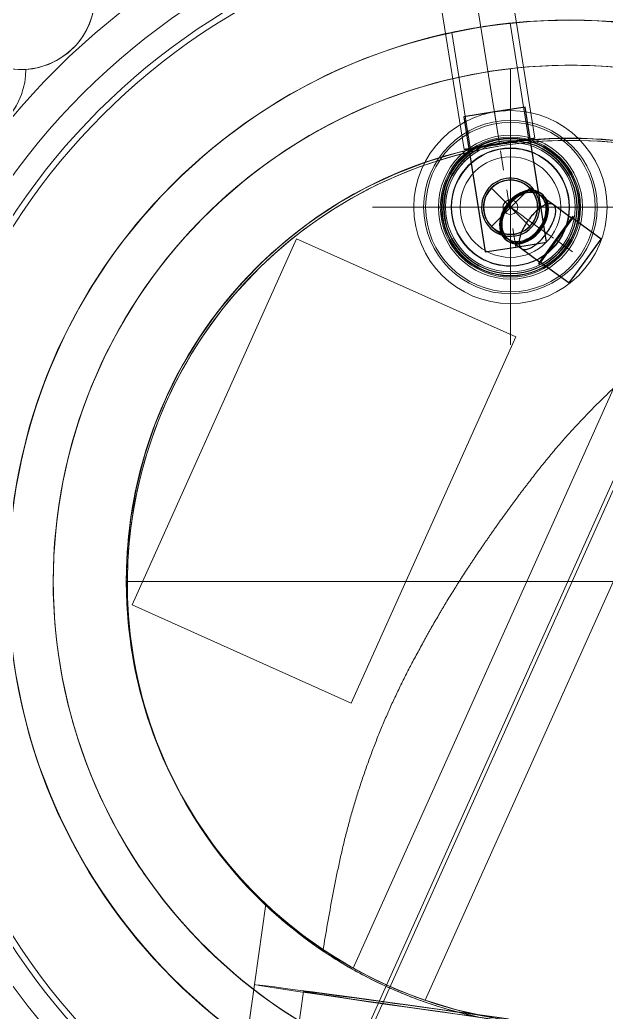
# Model space of a CAD drawing. Header units: metres. Extents: x 1753726 to 1755216, y 5920592 to 5921703.
# Drawn here: x 1754039.83 to 1754042.81, y 5920912.97 to 5920918.01 of the extents above; entities that cross this region are included whole.
import ezdxf

# ---------------------------------------------------------------- set-up
doc = ezdxf.new("R2010")
doc.units = ezdxf.units.M
for name, pattern in [('CENTER', [50.8, 31.75, -6.35, 6.35, -6.35]), ('Centre', [0.01, 0.006, -0.00125, 0.0015, -0.00125]), ('HIDDEN2', [4.7625, 3.175, -1.5875])]:
    doc.linetypes.add(name, pattern=pattern)
for name, color, linetype, lineweight in [('A-DETL-____-OTLN', 2, 'Continuous', 9), ('A-FLOR-____-OTLN', 9, 'Continuous', 9), ('A-GENM-____-OTLN', 4, 'Continuous', 9), ('A-WALL-____-OTLN', 2, 'Continuous', 9), ('M-HVAC-DUCT-CNTR', 70, 'Centre', 9), ('M-HVAC-DUCT-OTLN', 70, 'Continuous', 25), ('P-PIPE-____-CNTR', 1, 'CENTER', 9), ('P-PIPE-____-OTLN', 6, 'HIDDEN2', 18), ('S-BEAM-____-OTLN', 7, 'Continuous', 9), ('S-FNDN-____-OTLN', 7, 'Continuous', 9)]:
    doc.layers.add(name, color=color, linetype=linetype, lineweight=lineweight)

# ---------------------------------------------------------------- blocks, each defined once
blk = doc.blocks.new('308492-ARUP-TUTB-MOD-0001_rvt-1-X-ARUP-GL-HERNE_BAY_ALIGNMENT')
at = {"layer": 'P-PIPE-____-CNTR'}
blk.add_line((1754042.2645, 5920917.3808), (1754029.224, 5920998.5788), dxfattribs=at)
blk.add_line((1754042.2645, 5920917.3808), (1754029.224, 5920998.5788), dxfattribs=at)
at = {"layer": 'P-PIPE-____-OTLN'}
for p, q in [((1754042.4438, 5920917.4095), (1754029.4032, 5920998.6076)), ((1754029.0448, 5920998.55), (1754042.0853, 5920917.352)), ((1754041.0218, 5920913.1121), (1754035.0779, 5920870.7307)), ((1754041.2694, 5920913.0774), (1754035.3255, 5920870.696))]:
    blk.add_line(p, q, dxfattribs=at)
for centre, major_axis, ratio, start_param, end_param in [((1754042.2645, 5920917.3808), (0.1792, 0.0288), 0.018974, 1.570796, 3.141593), ((1754042.2645, 5920917.3808), (0.1792, 0.0288), 0.018974, 3.141593, 4.712389), ((1754042.2645, 5920917.3808), (0.1792, 0.0288), 0.018974, 0, 1.570796), ((1754042.2645, 5920917.3808), (0.1792, 0.0288), 0.018974, 4.712389, 6.283185), ((1754042.3092, 5920912.9316), (-1.2874, 0.1806), 0.005, 0, 1.570796), ((1754042.3092, 5920912.9316), (-1.2874, 0.1806), 0.005, 4.712389, 6.283185), ((1754042.3092, 5920912.9316), (-1.0398, 0.1458), 0.005, 4.71309, 7.854683)]:
    blk.add_ellipse(centre, major_axis=major_axis, ratio=ratio, start_param=start_param, end_param=end_param, dxfattribs=at)
blk = doc.blocks.new('308492-ARUP-STTW-MOD-0300_rvt-1-X-ARUP-GL-HERNE_BAY_ALIGNMENT')
at = {"layer": 'S-BEAM-____-OTLN'}
for radius, start, end in [(3.68, 0, 180), (3.68, 0, 180), (3.68, 0, 180), (3.68, 0, 180), (3.38, 0, 180), (3.38, 0, 180), (3.38, 0, 180), (3.38, 0, 180), (3.68, 180, 0), (3.68, 180, 0), (3.68, 180, 0), (3.68, 180, 0), (3.38, 180, 0), (3.38, 180, 0), (3.38, 180, 0), (3.38, 180, 0)]:
    blk.add_arc((1754042.6212, 5920915.1598), radius, start, end, dxfattribs=at)
at = {"layer": 'S-FNDN-____-OTLN', "flags": 128}
for points in [[(1754039.8623, 5920917.7589), (1754039.8009, 5920917.7599), (1754039.7405, 5920917.7709), (1754039.6827, 5920917.7916), (1754039.629, 5920917.8215), (1754039.5809, 5920917.8597), (1754039.5397, 5920917.9053), (1754039.5065, 5920917.957), (1754039.4822, 5920918.0134), (1754039.4675, 5920918.073), (1754039.4626, 5920918.1343)], [(1754039.4626, 5920918.1343), (1754039.4675, 5920918.073), (1754039.4822, 5920918.0134), (1754039.5065, 5920917.957), (1754039.5397, 5920917.9053), (1754039.5809, 5920917.8597), (1754039.629, 5920917.8215), (1754039.6827, 5920917.7916), (1754039.7405, 5920917.7709), (1754039.8009, 5920917.7599), (1754039.8623, 5920917.7589)], [(1754040.2095, 5920918.085), (1754040.1985, 5920918.0311), (1754040.1797, 5920917.9795), (1754040.1536, 5920917.9311)], [(1754040.1536, 5920917.9311), (1754040.1797, 5920917.9795), (1754040.1985, 5920918.0311), (1754040.2095, 5920918.085)], [(1754040.1536, 5920917.9311), (1754040.1183, 5920917.8844), (1754040.0763, 5920917.8438), (1754040.0285, 5920917.8103), (1754039.976, 5920917.7845), (1754039.9201, 5920917.7673), (1754039.8623, 5920917.7589)], [(1754039.8623, 5920917.7589), (1754039.9201, 5920917.7673), (1754039.976, 5920917.7845), (1754040.0285, 5920917.8103), (1754040.0763, 5920917.8438), (1754040.1183, 5920917.8844), (1754040.1536, 5920917.9311)]]:
    blk.add_lwpolyline(points, dxfattribs=at)
at = {"layer": 'S-FNDN-____-OTLN'}
for centre, radius, start, end in [((1754042.6271, 5920915.1625), 4.65, 0, 180), ((1754042.6271, 5920915.1625), 4.65, 0, 180), ((1754042.6271, 5920915.1625), 3.5, 0, 180), ((1754042.6271, 5920915.1625), 3.5, 0, 180), ((1754039.8376, 5920918.1331), 0.375, 179.8255, 273.7745), ((1754039.4873, 5920917.76), 0.375, 280.9745, 359.8255), ((1754039.4873, 5920917.76), 0.375, 280.9745, 359.8255), ((1754042.6271, 5920915.1625), 4.65, 180, 0), ((1754042.6271, 5920915.1625), 4.65, 180, 0), ((1754042.6271, 5920915.1625), 3.5, 180, 0), ((1754042.6271, 5920915.1625), 3.5, 180, 0)]:
    blk.add_arc(centre, radius, start, end, dxfattribs=at)
for centre, major_axis, start_param, end_param in [((1754039.8376, 5920918.1331), (0.0881, 0.3645), 1.805021, 3.444741), ((1754039.8376, 5920918.1331), (-0.0492, 0.3718), 3.075834, 4.452043), ((1754039.8376, 5920918.1331), (-0.1209, 0.355), 2.879126, 4.255335), ((1754039.4873, 5920917.76), (0.3584, 0.1102), 4.605714, 5.981923), ((1754039.4873, 5920917.76), (0.3584, 0.1102), 4.605714, 5.981923)]:
    blk.add_ellipse(centre, major_axis=major_axis, ratio=1, start_param=start_param, end_param=end_param, dxfattribs=at)
blk = doc.blocks.new('Bell Out - Insitu4 - Bell Out - Insitu-4295416-X-ARUP-GL-HERNE_BAY_ALIGNMENT')
at = {"layer": 'A-WALL-____-OTLN'}
for p, q in [((-392.2715, -199.1104), (-392.3668, -198.5169)), ((-392.663, -198.5645), (-392.5677, -199.1579)), ((-393.6055, -202.9893), (-393.7027, -203.6822))]:
    blk.add_line(p, q, dxfattribs=at)
for radius, start, end in [(2.85, 0, 180), (2.85, 0, 180), (2.8487, 40.8, 220.8), (2.62, 40.8, 220.8), (2.25, 0, 180), (2.25, 0, 180), (2.25, 40.8, 220.8), (2.25, 40.8, 220.8), (2.8487, 220.8, 40.8), (2.62, 220.8, 40.8), (2.25, 220.8, 40.8), (2.25, 220.8, 40.8), (2.85, 180, 0), (2.85, 180, 0), (2.25, 180, 0), (2.25, 180, 0)]:
    blk.add_arc((-392.0635, -201.3507), radius, start, end, dxfattribs=at)
for points, knots in [([(-392.5156, -198.5368), (-392.5243, -198.5382), (-392.5371, -198.5403), (-392.5539, -198.5432), (-392.5703, -198.5461), (-392.5899, -198.5497), (-392.6062, -198.5529), (-392.6166, -198.5549), (-392.6242, -198.5564), (-392.6329, -198.5582), (-392.6405, -198.5597), (-392.6457, -198.5608), (-392.6493, -198.5616), (-392.6525, -198.5623), (-392.6562, -198.563), (-392.6613, -198.5641), (-392.663, -198.5645), (-392.663, -198.5645)], [0, 0, 0, 0, 0.111111, 0.166667, 0.222222, 0.333333, 0.444444, 0.479167, 0.513889, 0.583333, 0.652778, 0.6875, 0.722222, 0.756944, 0.791667, 0.861111, 1, 1, 1, 1]), ([(-392.663, -198.5645), (-392.663, -198.5645), (-392.6619, -198.5643), (-392.6582, -198.5635), (-392.6531, -198.5624), (-392.6458, -198.5608), (-392.6366, -198.5589), (-392.6298, -198.5575), (-392.6234, -198.5563), (-392.6158, -198.5547), (-392.6057, -198.5528), (-392.5946, -198.5506), (-392.5853, -198.5489), (-392.5781, -198.5476), (-392.5707, -198.5462), (-392.5606, -198.5444), (-392.5424, -198.5412), (-392.5264, -198.5386), (-392.5156, -198.5368)], [0, 0, 0, 0, 0.111111, 0.166667, 0.222222, 0.333333, 0.388889, 0.444444, 0.479167, 0.513889, 0.583333, 0.652778, 0.6875, 0.722222, 0.756944, 0.791667, 0.861111, 1, 1, 1, 1]), ([(-392.5156, -198.5368), (-392.5069, -198.5354), (-392.494, -198.5334), (-392.4771, -198.5309), (-392.4606, -198.5285), (-392.441, -198.5258), (-392.4245, -198.5237), (-392.414, -198.5224), (-392.4063, -198.5214), (-392.3975, -198.5204), (-392.3898, -198.5195), (-392.3844, -198.5188), (-392.3808, -198.5184), (-392.3775, -198.5181), (-392.3738, -198.5177), (-392.3686, -198.5171), (-392.3668, -198.5169), (-392.3668, -198.5169)], [0, 0, 0, 0, 0.111111, 0.166667, 0.222222, 0.333333, 0.444444, 0.479167, 0.513889, 0.583333, 0.652778, 0.6875, 0.722222, 0.756944, 0.791667, 0.861111, 1, 1, 1, 1]), ([(-392.3668, -198.5169), (-392.3668, -198.5169), (-392.368, -198.517), (-392.3717, -198.5174), (-392.377, -198.518), (-392.3862, -198.519), (-392.3977, -198.5204), (-392.4071, -198.5215), (-392.4147, -198.5224), (-392.4249, -198.5237), (-392.4362, -198.5252), (-392.4455, -198.5264), (-392.4528, -198.5274), (-392.4603, -198.5285), (-392.4704, -198.5299), (-392.4887, -198.5326), (-392.5047, -198.5351), (-392.5156, -198.5368)], [0, 0, 0, 0, 0.111111, 0.166667, 0.222222, 0.333333, 0.444444, 0.479167, 0.513889, 0.583333, 0.652778, 0.6875, 0.722222, 0.756944, 0.791667, 0.861111, 1, 1, 1, 1]), ([(-392.5677, -199.1579), (-392.5677, -199.1579), (-392.5666, -199.1577), (-392.5629, -199.1568), (-392.5578, -199.1557), (-392.5487, -199.1537), (-392.5374, -199.1512), (-392.5282, -199.1492), (-392.5206, -199.1476), (-392.5105, -199.1456), (-392.4994, -199.1433), (-392.4901, -199.1415), (-392.4829, -199.1402), (-392.4755, -199.1388), (-392.4655, -199.1369), (-392.4473, -199.1336), (-392.4313, -199.131), (-392.4204, -199.1292)], [0, 0, 0, 0, 0.111111, 0.166667, 0.222222, 0.333333, 0.444444, 0.479167, 0.513889, 0.583333, 0.652778, 0.6875, 0.722222, 0.756944, 0.791667, 0.861111, 1, 1, 1, 1]), ([(-392.4204, -199.1292), (-392.4291, -199.1306), (-392.4419, -199.1327), (-392.4587, -199.1357), (-392.4751, -199.1387), (-392.4946, -199.1424), (-392.5109, -199.1456), (-392.5213, -199.1478), (-392.529, -199.1494), (-392.5376, -199.1512), (-392.5452, -199.1529), (-392.5505, -199.154), (-392.5541, -199.1548), (-392.5572, -199.1556), (-392.5609, -199.1564), (-392.566, -199.1575), (-392.5677, -199.1579), (-392.5677, -199.1579)], [0, 0, 0, 0, 0.111111, 0.166667, 0.222222, 0.333333, 0.444444, 0.479167, 0.513889, 0.583333, 0.652778, 0.6875, 0.722222, 0.756944, 0.791667, 0.861111, 1, 1, 1, 1]), ([(-392.4204, -199.1292), (-392.4117, -199.1278), (-392.3989, -199.1258), (-392.382, -199.1234), (-392.3655, -199.1211), (-392.3458, -199.1185), (-392.3293, -199.1165), (-392.3188, -199.1152), (-392.311, -199.1144), (-392.3022, -199.1134), (-392.2945, -199.1126), (-392.2891, -199.1121), (-392.2855, -199.1117), (-392.2822, -199.1114), (-392.2785, -199.111), (-392.2733, -199.1105), (-392.2715, -199.1104), (-392.2715, -199.1104)], [0, 0, 0, 0, 0.111111, 0.166667, 0.222222, 0.333333, 0.444444, 0.479167, 0.513889, 0.583333, 0.652778, 0.6875, 0.722222, 0.756944, 0.791667, 0.861111, 1, 1, 1, 1]), ([(-392.2715, -199.1104), (-392.2715, -199.1104), (-392.2727, -199.1105), (-392.2764, -199.1108), (-392.2817, -199.1113), (-392.2909, -199.1122), (-392.3025, -199.1134), (-392.3118, -199.1145), (-392.3195, -199.1153), (-392.3298, -199.1165), (-392.341, -199.1179), (-392.3504, -199.1191), (-392.3577, -199.12), (-392.3651, -199.121), (-392.3752, -199.1224), (-392.3936, -199.125), (-392.4095, -199.1275), (-392.4204, -199.1292)], [0, 0, 0, 0, 0.111111, 0.166667, 0.222222, 0.333333, 0.444444, 0.479167, 0.513889, 0.583333, 0.652778, 0.6875, 0.722222, 0.756944, 0.791667, 0.861111, 1, 1, 1, 1]), ([(-392.3753, -203.579), (-392.416, -203.5733), (-392.497, -203.5597), (-392.6162, -203.5329), (-392.7316, -203.5003), (-392.8792, -203.4502), (-393.0493, -203.377), (-393.1963, -203.2966), (-393.2988, -203.232), (-393.3909, -203.1689), (-393.4719, -203.1065), (-393.5364, -203.052), (-393.5759, -203.0168), (-393.596, -202.9982), (-393.6041, -202.9906), (-393.6055, -202.9893), (-393.6055, -202.9893)], [0, 0, 0, 0, 0.058824, 0.117647, 0.176471, 0.235294, 0.352941, 0.470588, 0.529412, 0.588235, 0.705882, 0.779412, 0.852941, 0.926471, 0.963235, 1, 1, 1, 1]), ([(-393.6055, -202.9893), (-393.6055, -202.9893), (-393.6046, -202.9901), (-393.5994, -202.995), (-393.5865, -203.007), (-393.561, -203.0302), (-393.5143, -203.0712), (-393.4331, -203.1378), (-393.3242, -203.216), (-393.2216, -203.2806), (-393.1089, -203.3451), (-392.9738, -203.4111), (-392.8152, -203.4731), (-392.6745, -203.5179), (-392.5517, -203.5482), (-392.4513, -203.5675), (-392.4007, -203.5755), (-392.3753, -203.579)], [0, 0, 0, 0, 0.029412, 0.058824, 0.117647, 0.176471, 0.235294, 0.352941, 0.470588, 0.529412, 0.588235, 0.705882, 0.779412, 0.852941, 0.926471, 0.963235, 1, 1, 1, 1]), ([(-391.0306, -203.3496), (-391.0306, -203.3496), (-391.0316, -203.3501), (-391.038, -203.3534), (-391.0537, -203.3615), (-391.0846, -203.3767), (-391.1408, -203.4033), (-391.2371, -203.4451), (-391.3631, -203.4903), (-391.4794, -203.5243), (-391.6053, -203.5553), (-391.7533, -203.5817), (-391.9228, -203.5979), (-392.0705, -203.6024), (-392.197, -203.5978), (-392.299, -203.5888), (-392.3499, -203.5826), (-392.3753, -203.579)], [0, 0, 0, 0, 0.029412, 0.058824, 0.117647, 0.176471, 0.235294, 0.352941, 0.470588, 0.529412, 0.588235, 0.705882, 0.779412, 0.852941, 0.926471, 0.963235, 1, 1, 1, 1]), ([(-392.3753, -203.579), (-392.3347, -203.5847), (-392.2532, -203.5938), (-392.1314, -203.6008), (-392.0115, -203.6012), (-391.856, -203.5935), (-391.6724, -203.5699), (-391.5089, -203.5328), (-391.3924, -203.4989), (-391.2864, -203.4635), (-391.1913, -203.4256), (-391.1142, -203.3909), (-391.0666, -203.3679), (-391.0421, -203.3555), (-391.0322, -203.3505), (-391.0306, -203.3496), (-391.0306, -203.3496)], [0, 0, 0, 0, 0.058824, 0.117647, 0.176471, 0.235294, 0.352941, 0.470588, 0.529412, 0.588235, 0.705882, 0.779412, 0.852941, 0.926471, 0.963235, 1, 1, 1, 1])]:
    blk.add_open_spline(points, degree=3, knots=knots, dxfattribs=at)
blk = doc.blocks.new('Generic Model - Access Cover - WSL - Floor Base - Inspector Riser 2-4943974-X-ARUP-GL-HERNE_BAY_ALIGNMENT')
at = {"layer": 'A-GENM-____-OTLN'}
for p, q in [((0, -0.7), (0, 0.7)), ((0.7, 0), (-0.7, 0))]:
    blk.add_line(p, q, dxfattribs=at)
for radius, start, end in [(0.49, 0, 180), (0.49, 0, 180), (0.49, 0, 180), (0.49, 0, 180), (0.44, 0, 180), (0.43, 0, 180), (0.43, 0, 180), (0.3655, 0, 180), (0.3655, 0, 180), (0.3555, 0, 180), (0.3555, 0, 180), (0.35, 0, 180), (0.35, 0, 180), (0.348, 0, 180), (0.3469, 0, 180), (0.3389, 0, 180), (0.3368, 0, 180), (0.3287, 0, 180), (0.3285, 0, 180), (0.3, 90, 270), (0.3, 90, 270), (0.2981, 0, 180), (0.2551, 0, 180), (0.3, 270, 90), (0.3, 270, 90), (0.49, 180, 0), (0.49, 180, 0), (0.49, 180, 0), (0.49, 180, 0), (0.44, 180, 0), (0.43, 180, 0), (0.43, 180, 0), (0.3655, 180, 0), (0.3655, 180, 0), (0.3555, 180, 0), (0.3555, 180, 0), (0.35, 180, 0), (0.35, 180, 0), (0.348, 180, 0), (0.3469, 180, 0), (0.3389, 180, 0), (0.3368, 180, 0), (0.3287, 180, 0), (0.3285, 180, 0), (0.2981, 180, 0), (0.2551, 180, 0)]:
    blk.add_arc((0, 0), radius, start, end, dxfattribs=at)
for start_param, end_param in [(4.712389, 7.853982), (1.570796, 4.712389)]:
    blk.add_ellipse((0, 0), major_axis=(0, 0.0375), ratio=1, start_param=start_param, end_param=end_param, dxfattribs=at)
blk = doc.blocks.new('Round Segmented Bend - Flanged - Standard-5178027-X-ARUP-GL-HERNE_BAY_ALIGNMENT')
at = {"layer": 'M-HVAC-DUCT-OTLN'}
for p, q in [((1754604.0484, 5921263.0577), (1754603.9736, 5921263.0875)), ((1754604.0554, 5921263.0657), (1754604.0521, 5921263.067)), ((1754604.0517, 5921263.0564), (1754604.0484, 5921263.0577)), ((1754603.9975, 5921262.93), (1754604.0008, 5921262.9286)), ((1754603.8718, 5921262.832), (1754603.9466, 5921262.8022)), ((1754603.9429, 5921262.7929), (1754603.9462, 5921262.7916)), ((1754603.9466, 5921262.8022), (1754603.9499, 5921262.8009))]:
    blk.add_line(p, q, dxfattribs=at)
for start, end in [(338.2764, 158.2764), (338.2764, 158.2764), (158.2764, 338.2764), (158.2764, 338.2764)]:
    blk.add_arc((1754603.9227, 5921262.9598), 0.1475, start, end, dxfattribs=at)
for centre, major_axis, ratio, start_param, end_param in [((1754603.9227, 5921262.9598), (-0.135, 0.0259), 1, 2.952019, 6.093611), ((1754603.9975, 5921262.93), (0.0546, 0.137), 0.707107, 4.712389, 7.853982), ((1754604.0008, 5921262.9286), (0.0546, 0.137), 0.707107, 4.712389, 7.853982), ((1754604.0008, 5921262.9286), (0.0509, 0.1277), 0.707107, 4.712389, 7.853982), ((1754603.9227, 5921262.9598), (-0.1148, 0.0756), 1, 0.203125, 3.344718), ((1754604.0008, 5921262.9286), (0.0546, 0.137), 0.707107, 1.570796, 4.712389), ((1754603.9975, 5921262.93), (0.0546, 0.137), 0.707107, 1.570796, 4.712389), ((1754604.0008, 5921262.9286), (0.0509, 0.1277), 0.707107, 1.570796, 4.712389)]:
    blk.add_ellipse(centre, major_axis=major_axis, ratio=ratio, start_param=start_param, end_param=end_param, dxfattribs=at)
for points in [[(1754604.0504, 5921262.9089), (1754604.0549, 5921262.92), (1754604.0608, 5921262.9435), (1754604.0603, 5921262.9798), (1754604.0505, 5921263.0147), (1754604.035, 5921263.0407), (1754604.0189, 5921263.0586), (1754604.0051, 5921263.0703), (1754603.99, 5921263.0801), (1754603.9737, 5921263.0879), (1754603.9566, 5921263.0934), (1754603.9388, 5921263.0967), (1754603.9208, 5921263.0976), (1754603.8968, 5921263.0958), (1754603.8677, 5921263.0875), (1754603.8365, 5921263.069), (1754603.8112, 5921263.0429), (1754603.7994, 5921263.0218), (1754603.795, 5921263.0107)], [(1754603.795, 5921263.0107), (1754603.7905, 5921262.9995), (1754603.7846, 5921262.9761), (1754603.7851, 5921262.9397), (1754603.7949, 5921262.9048), (1754603.8104, 5921262.8788), (1754603.8265, 5921262.861), (1754603.8402, 5921262.8492), (1754603.8554, 5921262.8394), (1754603.8717, 5921262.8317), (1754603.8888, 5921262.8261), (1754603.9065, 5921262.8228), (1754603.9246, 5921262.8219), (1754603.9485, 5921262.8238), (1754603.9777, 5921262.832), (1754604.0088, 5921262.8506), (1754604.0342, 5921262.8766), (1754604.046, 5921262.8977), (1754604.0504, 5921262.9089)]]:
    blk.add_open_spline(points, degree=3, knots=[0, 0, 0, 0, 0.083333, 0.166667, 0.25, 0.333333, 0.375, 0.416667, 0.458333, 0.5, 0.541667, 0.583333, 0.625, 0.666667, 0.75, 0.833333, 0.916667, 1, 1, 1, 1], dxfattribs=at)
blk = doc.blocks.new('Round Segmented Bend - Flanged - Standard-V6-X-ARUP-GL-HERNE_BAY_ALIGNMENT')
at = {"layer": 'M-HVAC-DUCT-OTLN'}
for p, q in [((1754604.0587, 5921263.0644), (1754604.0554, 5921263.0657)), ((1754604.055, 5921263.0551), (1754604.0517, 5921263.0564)), ((1754604.1298, 5921263.0253), (1754604.055, 5921263.0551)), ((1754604.2356, 5921262.9831), (1754604.1298, 5921263.0253)), ((1754604.2393, 5921262.9924), (1754604.1847, 5921262.8554)), ((1754604.1894, 5921262.8535), (1754604.244, 5921262.9905)), ((1754604.1894, 5921262.8535), (1754604.2403, 5921262.9812)), ((1754604.2403, 5921262.9812), (1754604.2356, 5921262.9831)), ((1754604.244, 5921262.9905), (1754604.2393, 5921262.9924)), ((1754604.1847, 5921262.8554), (1754604.1301, 5921262.7183)), ((1754604.1348, 5921262.7165), (1754604.1894, 5921262.8535)), ((1754604.1385, 5921262.7258), (1754604.1894, 5921262.8535)), ((1754604.1847, 5921262.8554), (1754604.1894, 5921262.8535)), ((1754603.9462, 5921262.7916), (1754603.9495, 5921262.7903)), ((1754603.9499, 5921262.8009), (1754603.9532, 5921262.7996)), ((1754603.9532, 5921262.7996), (1754604.028, 5921262.7698)), ((1754604.028, 5921262.7698), (1754604.1338, 5921262.7276)), ((1754604.1301, 5921262.7183), (1754604.1348, 5921262.7165)), ((1754604.1338, 5921262.7276), (1754604.1385, 5921262.7258))]:
    blk.add_line(p, q, dxfattribs=at)
for centre, major_axis, start_param, end_param in [((1754604.0008, 5921262.9286), (0.0546, 0.137), 4.712389, 7.853982), ((1754604.0041, 5921262.9273), (0.0546, 0.137), 4.712389, 7.853982), ((1754604.0008, 5921262.9286), (0.0509, 0.1277), 4.712389, 7.853982), ((1754604.0008, 5921262.9286), (0.0546, 0.137), 1.570796, 4.712389), ((1754604.0008, 5921262.9286), (0.0509, 0.1277), 1.570796, 4.712389), ((1754604.0041, 5921262.9273), (0.0546, 0.137), 1.570796, 4.712389)]:
    blk.add_ellipse(centre, major_axis=major_axis, ratio=0.707107, start_param=start_param, end_param=end_param, dxfattribs=at)
for points in [[(1754604.1318, 5921262.8764), (1754604.1363, 5921262.8876), (1754604.1439, 5921262.9104), (1754604.151, 5921262.9437), (1754604.1532, 5921262.9738), (1754604.1507, 5921262.9946), (1754604.1464, 5921263.0078), (1754604.1419, 5921263.0158), (1754604.1364, 5921263.0218), (1754604.1299, 5921263.0256), (1754604.1226, 5921263.0273), (1754604.1145, 5921263.0267), (1754604.1058, 5921263.024), (1754604.0935, 5921263.0174), (1754604.0775, 5921263.004), (1754604.0583, 5921262.9806), (1754604.0405, 5921262.9516), (1754604.0304, 5921262.9298), (1754604.026, 5921262.9186)], [(1754604.026, 5921262.9186), (1754604.0215, 5921262.9075), (1754604.0139, 5921262.8847), (1754604.0068, 5921262.8514), (1754604.0047, 5921262.8212), (1754604.0071, 5921262.8005), (1754604.0115, 5921262.7873), (1754604.0159, 5921262.7793), (1754604.0214, 5921262.7733), (1754604.0279, 5921262.7694), (1754604.0352, 5921262.7678), (1754604.0433, 5921262.7683), (1754604.0521, 5921262.7711), (1754604.0643, 5921262.7777), (1754604.0804, 5921262.7911), (1754604.0995, 5921262.8145), (1754604.1173, 5921262.8435), (1754604.1274, 5921262.8653), (1754604.1318, 5921262.8764)]]:
    blk.add_open_spline(points, degree=3, knots=[0, 0, 0, 0, 0.083333, 0.166667, 0.25, 0.333333, 0.375, 0.416667, 0.458333, 0.5, 0.541667, 0.583333, 0.625, 0.666667, 0.75, 0.833333, 0.916667, 1, 1, 1, 1], dxfattribs=at)
blk = doc.blocks.new('308492-ARUP-STPW-MOD-1900_rvt-1-X-ARUP-GL-HERNE_BAY_ALIGNMENT')
at = {"layer": 'A-DETL-____-OTLN'}
blk.add_line((1754040.3712, 5920915.1598), (1754044.8712, 5920915.1598), dxfattribs=at)
at = {"layer": 'A-FLOR-____-OTLN'}
for p, q in [((1754043.6763, 5920917.5352), (1754041.5476, 5920912.7919)), ((1754041.5476, 5920912.7919), (1754043.6763, 5920917.5352)), ((1754041.5658, 5920912.7836), (1754043.6942, 5920917.5263)), ((1754043.6942, 5920917.5263), (1754041.5658, 5920912.7836)), ((1754041.2353, 5920916.8992), (1754040.4008, 5920915.0398)), ((1754040.4008, 5920915.0398), (1754041.2353, 5920916.8992)), ((1754042.3465, 5920916.4004), (1754041.2353, 5920916.8992)), ((1754041.2353, 5920916.8992), (1754042.3465, 5920916.4004)), ((1754041.5121, 5920914.5411), (1754042.3465, 5920916.4004)), ((1754042.3465, 5920916.4004), (1754041.5121, 5920914.5411)), ((1754040.4008, 5920915.0398), (1754041.5121, 5920914.5411)), ((1754041.5121, 5920914.5411), (1754040.4008, 5920915.0398))]:
    blk.add_line(p, q, dxfattribs=at)
for centre, radius, start, end in [((1754042.6212, 5920915.1598), 3.35, 0, 180), ((1754042.6212, 5920915.1598), 3.35, 0, 180), ((1754042.6212, 5920915.1598), 2.62, 66.4663, 245.1071), ((1754042.6212, 5920915.1598), 2.62, 66.4663, 245.1071), ((1754042.6212, 5920915.1598), 2.62, 246.4475, 65.1771), ((1754042.6212, 5920915.1598), 2.62, 246.4475, 65.1771), ((1754042.6267, 5920915.1487), 2.25, 53.0252, 205.928), ((1754042.6267, 5920915.1487), 2.25, 25.928, 205.928), ((1754042.3196, 5920917.0598), 0.3, 90, 270), ((1754042.3196, 5920917.0598), 0.3, 270, 90), ((1754042.6267, 5920915.1487), 2.25, 205.928, 25.928), ((1754042.6212, 5920915.1598), 3.35, 180, 0), ((1754042.6212, 5920915.1598), 3.35, 180, 0), ((1754042.6267, 5920915.1487), 2.25, 205.928, 235.9984)]:
    blk.add_arc(centre, radius, start, end, dxfattribs=at)
for start_param, end_param in [(0, 3.141593), (3.141593, 6.283185)]:
    blk.add_ellipse((1754042.3196, 5920917.0598), major_axis=(0, 0.3), ratio=1, start_param=start_param, end_param=end_param, dxfattribs=at)
for points, knots in [([(1754043.9799, 5920916.9462), (1754043.925, 5920916.9179), (1754043.8432, 5920916.8742), (1754043.7496, 5920916.8203), (1754043.6964, 5920916.7887), (1754043.6569, 5920916.7646), (1754043.6176, 5920916.74), (1754043.5653, 5920916.707), (1754043.5136, 5920916.6731), (1754043.4623, 5920916.6387), (1754043.424, 5920916.6125), (1754043.3861, 5920916.5859), (1754043.3508, 5920916.5608), (1754043.3182, 5920916.5372), (1754043.2883, 5920916.5152), (1754043.2586, 5920916.4929), (1754043.2291, 5920916.4704), (1754043.1997, 5920916.4477), (1754043.1706, 5920916.4248), (1754043.1417, 5920916.4016), (1754043.1128, 5920916.3782), (1754043.0842, 5920916.3547), (1754043.0558, 5920916.3308), (1754043.0276, 5920916.3067), (1754042.9994, 5920916.2826), (1754042.9714, 5920916.2582), (1754042.9437, 5920916.2335), (1754042.9163, 5920916.2086), (1754042.8934, 5920916.1878), (1754042.8751, 5920916.1711), (1754042.857, 5920916.1542), (1754042.8346, 5920916.1329), (1754042.8123, 5920916.1115), (1754042.7946, 5920916.0943), (1754042.7812, 5920916.0814), (1754042.7679, 5920916.0684), (1754042.7504, 5920916.0509), (1754042.7287, 5920916.0289), (1754042.7072, 5920916.0067), (1754042.6901, 5920915.9888), (1754042.6772, 5920915.9754), (1754042.6644, 5920915.962), (1754042.6475, 5920915.9438), (1754042.6268, 5920915.9209), (1754042.6062, 5920915.8978), (1754042.5898, 5920915.8793), (1754042.5774, 5920915.8654), (1754042.5651, 5920915.8514), (1754042.549, 5920915.8326), (1754042.5293, 5920915.8087), (1754042.5097, 5920915.7848), (1754042.4941, 5920915.7656), (1754042.4823, 5920915.7513), (1754042.4705, 5920915.7369), (1754042.4551, 5920915.7174), (1754042.4361, 5920915.6929), (1754042.4175, 5920915.6683), (1754042.4026, 5920915.6487), (1754042.3913, 5920915.6341), (1754042.38, 5920915.6195), (1754042.365, 5920915.5996), (1754042.3501, 5920915.5795), (1754042.3354, 5920915.5594), (1754042.3245, 5920915.5444), (1754042.3154, 5920915.5319), (1754042.3083, 5920915.5221), (1754042.3011, 5920915.5123), (1754042.2921, 5920915.5), (1754042.2775, 5920915.48), (1754042.2628, 5920915.4596), (1754042.2483, 5920915.4392), (1754042.2376, 5920915.4239), (1754042.227, 5920915.4087), (1754042.2167, 5920915.3938), (1754042.2063, 5920915.3789), (1754042.1957, 5920915.3638), (1754042.185, 5920915.3485), (1754042.1708, 5920915.3279), (1754042.1567, 5920915.3071), (1754042.1429, 5920915.2864), (1754042.1327, 5920915.271), (1754042.1227, 5920915.2557), (1754042.109, 5920915.2352), (1754042.0919, 5920915.2093), (1754042.0749, 5920915.1832), (1754042.0616, 5920915.1621), (1754042.0518, 5920915.1463), (1754042.0421, 5920915.1306), (1754042.029, 5920915.1096), (1754042.0126, 5920915.0834), (1754041.9963, 5920915.057), (1754041.9835, 5920915.0357), (1754041.9741, 5920915.0197), (1754041.9648, 5920915.0036), (1754041.9523, 5920914.9822), (1754041.9366, 5920914.9556), (1754041.921, 5920914.9289), (1754041.9088, 5920914.9074), (1754041.8997, 5920914.8911), (1754041.8908, 5920914.8747), (1754041.879, 5920914.8529), (1754041.8643, 5920914.8257), (1754041.8466, 5920914.7931), (1754041.8347, 5920914.7715), (1754041.8287, 5920914.7607)], [-1, -1, -1, -1, -0.940476, -0.910714, -0.895833, -0.880952, -0.866071, -0.85119, -0.821429, -0.806548, -0.791667, -0.776786, -0.761905, -0.75, -0.738095, -0.72619, -0.714286, -0.702381, -0.690476, -0.678571, -0.666667, -0.654762, -0.642857, -0.630952, -0.619048, -0.607143, -0.595238, -0.583333, -0.571429, -0.565476, -0.559524, -0.547619, -0.535714, -0.529762, -0.52381, -0.517857, -0.511905, -0.5, -0.488095, -0.482143, -0.47619, -0.470238, -0.464286, -0.452381, -0.440476, -0.434524, -0.428571, -0.422619, -0.416667, -0.404762, -0.392857, -0.386905, -0.380952, -0.375, -0.369048, -0.357143, -0.345238, -0.339286, -0.333333, -0.327381, -0.321429, -0.309524, -0.303571, -0.297619, -0.291667, -0.28869, -0.285714, -0.279762, -0.27381, -0.261905, -0.255952, -0.25, -0.244048, -0.238095, -0.232143, -0.22619, -0.220238, -0.214286, -0.202381, -0.196429, -0.190476, -0.184524, -0.178571, -0.166667, -0.154762, -0.14881, -0.142857, -0.136905, -0.130952, -0.119048, -0.107143, -0.10119, -0.095238, -0.089286, -0.083333, -0.071429, -0.059524, -0.053571, -0.047619, -0.041667, -0.035714, -0.02381, -0.011905, 0, 0, 0, 0]), ([(1754041.8287, 5920914.7607), (1754041.8175, 5920914.7401), (1754041.8011, 5920914.7088), (1754041.78, 5920914.6666), (1754041.7645, 5920914.6348), (1754041.7492, 5920914.6029), (1754041.7339, 5920914.5709), (1754041.7189, 5920914.5389), (1754041.7044, 5920914.5066), (1754041.6903, 5920914.4742), (1754041.6763, 5920914.4417), (1754041.6626, 5920914.4091), (1754041.6494, 5920914.3764), (1754041.6364, 5920914.3434), (1754041.6237, 5920914.3104), (1754041.6113, 5920914.2773), (1754041.5992, 5920914.2441), (1754041.5874, 5920914.2108), (1754041.5758, 5920914.1776), (1754041.5645, 5920914.1442), (1754041.5535, 5920914.1106), (1754041.5428, 5920914.077), (1754041.5323, 5920914.0432), (1754041.5221, 5920914.0094), (1754041.5123, 5920913.9754), (1754041.5028, 5920913.9413), (1754041.4906, 5920913.8958), (1754041.4762, 5920913.8387), (1754041.4601, 5920913.7697), (1754041.4451, 5920913.7005), (1754041.4309, 5920913.6312), (1754041.413, 5920913.5386), (1754041.392, 5920913.4227), (1754041.3762, 5920913.3298), (1754041.3684, 5920913.2834)], [-1, -1, -1, -1, -0.954545, -0.931818, -0.909091, -0.886364, -0.863636, -0.840909, -0.818182, -0.795455, -0.772727, -0.75, -0.727273, -0.704545, -0.681818, -0.659091, -0.636364, -0.613636, -0.590909, -0.568182, -0.545455, -0.522727, -0.5, -0.477273, -0.454545, -0.431818, -0.409091, -0.363636, -0.318182, -0.272727, -0.227273, -0.181818, -0.090909, 0, 0, 0, 0]), ([(1754043.3106, 5920913.0052), (1754043.3034, 5920913.0029), (1754043.2882, 5920912.9981), (1754043.2541, 5920912.9878), (1754043.1849, 5920912.9683), (1754043.0614, 5920912.939), (1754042.8804, 5920912.9102), (1754042.7081, 5920912.8981), (1754042.5619, 5920912.8987), (1754042.4495, 5920912.9047), (1754042.3359, 5920912.9166), (1754042.2227, 5920912.9343), (1754042.1115, 5920912.9575), (1754042.0039, 5920912.9857), (1754041.9011, 5920913.018), (1754041.784, 5920913.061), (1754041.6594, 5920913.1154), (1754041.5372, 5920913.1787), (1754041.4545, 5920913.2277), (1754041.4009, 5920913.2617), (1754041.3785, 5920913.2766), (1754041.3684, 5920913.2834)], [0, 0, 0, 0, 0.022222, 0.044444, 0.088889, 0.177778, 0.266667, 0.355556, 0.4, 0.444444, 0.488889, 0.533333, 0.577778, 0.622222, 0.666667, 0.711111, 0.783333, 0.855556, 0.927778, 0.963889, 1, 1, 1, 1])]:
    blk.add_open_spline(points, degree=3, knots=knots, dxfattribs=at)
at = {"layer": 'A-WALL-____-OTLN'}
for p, q in [((1754041.5223, 5920913.1965), (1754043.3564, 5920917.2863)), ((1754043.3564, 5920917.2863), (1754041.5223, 5920913.1965)), ((1754041.8873, 5920913.0329), (1754043.7213, 5920917.1226)), ((1754043.7213, 5920917.1226), (1754041.8873, 5920913.0329))]:
    blk.add_line(p, q, dxfattribs=at)
at = {"layer": 'A-WALL-____-OTLN', "flags": 128}
for points in [[(1754040.3785, 5920914.9795), (1754040.3713, 5920915.1446), (1754040.3762, 5920915.3098), (1754040.3933, 5920915.4743), (1754040.4224, 5920915.637), (1754040.4634, 5920915.7971), (1754040.516, 5920915.9538), (1754040.5799, 5920916.1062), (1754040.6549, 5920916.2535), (1754040.7405, 5920916.3949), (1754040.8363, 5920916.5296), (1754040.9416, 5920916.657), (1754041.0561, 5920916.7762), (1754041.1789, 5920916.8868), (1754041.3096, 5920916.988), (1754041.4474, 5920917.0793), (1754041.5914, 5920917.1603), (1754041.7411, 5920917.2305), (1754041.8955, 5920917.2896), (1754042.0538, 5920917.3371), (1754042.2151, 5920917.3729), (1754042.3787, 5920917.3967), (1754042.5435, 5920917.4085), (1754042.7088, 5920917.4081), (1754042.8736, 5920917.3956)], [(1754042.8736, 5920917.3956), (1754042.7088, 5920917.4081), (1754042.5435, 5920917.4085), (1754042.3787, 5920917.3967), (1754042.2151, 5920917.3729), (1754042.0538, 5920917.3371), (1754041.8955, 5920917.2896), (1754041.7411, 5920917.2305), (1754041.5914, 5920917.1603), (1754041.4474, 5920917.0793), (1754041.3096, 5920916.988), (1754041.1789, 5920916.8868), (1754041.0561, 5920916.7762), (1754040.9416, 5920916.657), (1754040.8363, 5920916.5296), (1754040.7405, 5920916.3949), (1754040.6549, 5920916.2535), (1754040.5799, 5920916.1062), (1754040.516, 5920915.9538), (1754040.4634, 5920915.7971), (1754040.4224, 5920915.637), (1754040.3933, 5920915.4743), (1754040.3762, 5920915.3098), (1754040.3713, 5920915.1446), (1754040.3785, 5920914.9795)], [(1754042.2066, 5920912.9484), (1754042.0454, 5920912.9848), (1754041.8873, 5920913.0329)], [(1754041.8873, 5920913.0329), (1754042.0454, 5920912.9848), (1754042.2066, 5920912.9484)], [(1754041.5223, 5920913.1965), (1754041.3876, 5920913.2782), (1754041.259, 5920913.3691), (1754041.137, 5920913.4688), (1754041.0224, 5920913.5768), (1754040.9155, 5920913.6925), (1754040.817, 5920913.8154), (1754040.7274, 5920913.9449), (1754040.6471, 5920914.0804), (1754040.5764, 5920914.2212), (1754040.5157, 5920914.3665), (1754040.4654, 5920914.5158), (1754040.4256, 5920914.6682), (1754040.3966, 5920914.823), (1754040.3785, 5920914.9795)], [(1754040.3785, 5920914.9795), (1754040.3966, 5920914.823), (1754040.4256, 5920914.6682), (1754040.4654, 5920914.5158), (1754040.5157, 5920914.3665), (1754040.5764, 5920914.2212), (1754040.6471, 5920914.0804), (1754040.7274, 5920913.9449), (1754040.817, 5920913.8154), (1754040.9155, 5920913.6925), (1754041.0224, 5920913.5768), (1754041.137, 5920913.4688), (1754041.259, 5920913.3691), (1754041.3876, 5920913.2782), (1754041.5223, 5920913.1965)]]:
    blk.add_lwpolyline(points, dxfattribs=at)
at = {"layer": 'A-WALL-____-OTLN'}
for radius, start, end in [(2.62, 40.8, 220.8), (2.62, 40.8, 220.8), (2.62, 40.8, 220.8), (2.62, 40.8, 220.8), (2.62, 40.8, 220.8), (2.62, 40.8, 220.8), (2.62, 40.8, 220.8), (2.62, 40.8, 220.8), (2.62, 40.8, 220.8), (2.62, 40.8, 220.8), (2.62, 40.8, 220.8), (2.62, 40.8, 220.8), (2.62, 40.8, 220.8), (2.62, 40.8, 220.8), (2.62, 40.8, 220.8), (2.62, 40.8, 220.8), (2.62, 40.8, 220.8), (2.62, 40.8, 220.8), (2.62, 40.8, 220.8), (2.62, 40.8, 220.8), (2.62, 40.8, 220.8), (2.62, 40.8, 220.8), (2.62, 4.5967, 184.5967), (2.62, 4.5967, 184.5967), (2.25, 40.8, 220.8), (2.25, 40.8, 220.8), (2.25, 40.8, 220.8), (2.25, 40.8, 220.8), (2.25, 40.8, 220.8), (2.25, 40.8, 220.8), (2.25, 40.8, 220.8), (2.25, 40.8, 220.8), (2.25, 40.8, 220.8), (2.25, 40.8, 220.8), (2.25, 40.8, 220.8), (2.25, 40.8, 220.8), (2.25, 40.8, 220.8), (2.25, 40.8, 220.8), (2.25, 40.8, 220.8), (2.25, 40.8, 220.8), (2.25, 40.8, 220.8), (2.25, 40.8, 220.8), (2.25, 40.8, 220.8), (2.25, 40.8, 220.8), (2.25, 40.8, 220.8), (2.25, 40.8, 220.8), (2.62, 220.8, 40.8), (2.62, 220.8, 40.8), (2.62, 220.8, 40.8), (2.62, 220.8, 40.8), (2.62, 220.8, 40.8), (2.62, 220.8, 40.8), (2.62, 220.8, 40.8), (2.62, 220.8, 40.8), (2.62, 220.8, 40.8), (2.62, 220.8, 40.8), (2.62, 220.8, 40.8), (2.62, 220.8, 40.8), (2.62, 220.8, 40.8), (2.62, 220.8, 40.8), (2.62, 220.8, 40.8), (2.62, 220.8, 40.8), (2.62, 220.8, 40.8), (2.62, 220.8, 40.8), (2.62, 220.8, 40.8), (2.62, 220.8, 40.8), (2.62, 220.8, 40.8), (2.62, 220.8, 40.8), (2.25, 220.8, 40.8), (2.25, 220.8, 40.8), (2.25, 220.8, 40.8), (2.25, 220.8, 40.8), (2.25, 220.8, 40.8), (2.25, 220.8, 40.8), (2.25, 220.8, 40.8), (2.25, 220.8, 40.8), (2.25, 220.8, 40.8), (2.25, 220.8, 40.8), (2.25, 220.8, 40.8), (2.25, 220.8, 40.8), (2.25, 220.8, 40.8), (2.25, 220.8, 40.8), (2.25, 220.8, 40.8), (2.25, 220.8, 40.8), (2.25, 220.8, 40.8), (2.25, 220.8, 40.8), (2.25, 220.8, 40.8), (2.25, 220.8, 40.8), (2.25, 220.8, 40.8), (2.25, 220.8, 40.8), (2.62, 184.5967, 4.5967), (2.62, 184.5967, 4.5967)]:
    blk.add_arc((1754042.6212, 5920915.1598), radius, start, end, dxfattribs=at)
at = {"layer": 'M-HVAC-DUCT-CNTR'}
for p, q in [((1754042.2384, 5920917.5431), (1754042.3466, 5920916.8565)), ((1754042.2384, 5920917.5431), (1754042.3466, 5920916.8565)), ((1754042.3205, 5920916.784), (1754042.3205, 5920917.334)), ((1754042.0455, 5920917.059), (1754042.5955, 5920917.059)), ((1754042.3205, 5920917.059), (1754042.3856, 5920917.0116)), ((1754042.3856, 5920917.0116), (1754042.3885, 5920917.0096)), ((1754042.3885, 5920917.0096), (1754042.3913, 5920917.0075)), ((1754042.3913, 5920917.0075), (1754042.4565, 5920916.9601)), ((1754042.4565, 5920916.9601), (1754042.5486, 5920916.8931)), ((1754042.5486, 5920916.8931), (1754042.5527, 5920916.8902)), ((1754042.5537, 5920916.8917), (1754042.6993, 5920916.7859)), ((1754042.5537, 5920916.8917), (1754042.6993, 5920916.7859))]:
    blk.add_line(p, q, dxfattribs=at)
at = {"layer": 'M-HVAC-DUCT-OTLN'}
for p, q in [((1754042.2384, 5920917.5431), (1754042.0828, 5920917.5185)), ((1754042.2384, 5920917.5431), (1754042.0828, 5920917.5185)), ((1754042.0828, 5920917.5185), (1754042.191, 5920916.832)), ((1754042.394, 5920917.5676), (1754042.2384, 5920917.5431)), ((1754042.394, 5920917.5676), (1754042.2384, 5920917.5431)), ((1754042.5022, 5920916.8811), (1754042.394, 5920917.5676)), ((1754042.4177, 5920917.1562), (1754042.2232, 5920916.9618)), ((1754042.2232, 5920917.1562), (1754042.4177, 5920916.9618)), ((1754042.6345, 5920917.0029), (1754042.5537, 5920916.8917)), ((1754042.6345, 5920917.0029), (1754042.5537, 5920916.8917)), ((1754042.7801, 5920916.8971), (1754042.6345, 5920917.0029)), ((1754042.3466, 5920916.8565), (1754042.5022, 5920916.8811)), ((1754042.3466, 5920916.8565), (1754042.5022, 5920916.8811)), ((1754042.5537, 5920916.8917), (1754042.4728, 5920916.7805)), ((1754042.5537, 5920916.8917), (1754042.4728, 5920916.7805)), ((1754042.6993, 5920916.7859), (1754042.7801, 5920916.8971)), ((1754042.6993, 5920916.7859), (1754042.7801, 5920916.8971)), ((1754042.191, 5920916.832), (1754042.3466, 5920916.8565)), ((1754042.191, 5920916.832), (1754042.3466, 5920916.8565)), ((1754042.4728, 5920916.7805), (1754042.6184, 5920916.6747)), ((1754042.6184, 5920916.6747), (1754042.6993, 5920916.7859)), ((1754042.6184, 5920916.6747), (1754042.6993, 5920916.7859))]:
    blk.add_line(p, q, dxfattribs=at)
blk.add_arc((1754042.3205, 5920917.059), 0.1375, 180, 0, dxfattribs=at)
blk.add_ellipse((1754042.3205, 5920917.059), major_axis=(0, 0.1375), ratio=1, start_param=4.712389, end_param=7.853982, dxfattribs=at)
at = {"layer": 'A-GENM-____-OTLN'}
blk.add_blockref('Generic Model - Access Cover - WSL - Floor Base - Inspector Riser 2-4943974-X-ARUP-GL-HERNE_BAY_ALIGNMENT', (1754042.3196, 5920917.0598), dxfattribs=at)
at = {"layer": 'A-WALL-____-OTLN'}
blk.add_blockref('Bell Out - Insitu4 - Bell Out - Insitu-4295416-X-ARUP-GL-HERNE_BAY_ALIGNMENT', (1754434.6848, 5921116.5106), dxfattribs=at)
at = {"layer": 'M-HVAC-DUCT-OTLN', "rotation": 345.7092011054361}
for name in ['Round Segmented Bend - Flanged - Standard-5178027-X-ARUP-GL-HERNE_BAY_ALIGNMENT', 'Round Segmented Bend - Flanged - Standard-V6-X-ARUP-GL-HERNE_BAY_ALIGNMENT']:
    blk.add_blockref(name, (-1407890.7141, 615997.6959), dxfattribs=at)

msp = doc.modelspace()

# ---------------------------------------------------------------- block references
for name in ['308492-ARUP-TUTB-MOD-0001_rvt-1-X-ARUP-GL-HERNE_BAY_ALIGNMENT', '308492-ARUP-STPW-MOD-1900_rvt-1-X-ARUP-GL-HERNE_BAY_ALIGNMENT', '308492-ARUP-STTW-MOD-0300_rvt-1-X-ARUP-GL-HERNE_BAY_ALIGNMENT']:
    msp.add_blockref(name, (0, 0))

doc.saveas('drawing.dxf')
